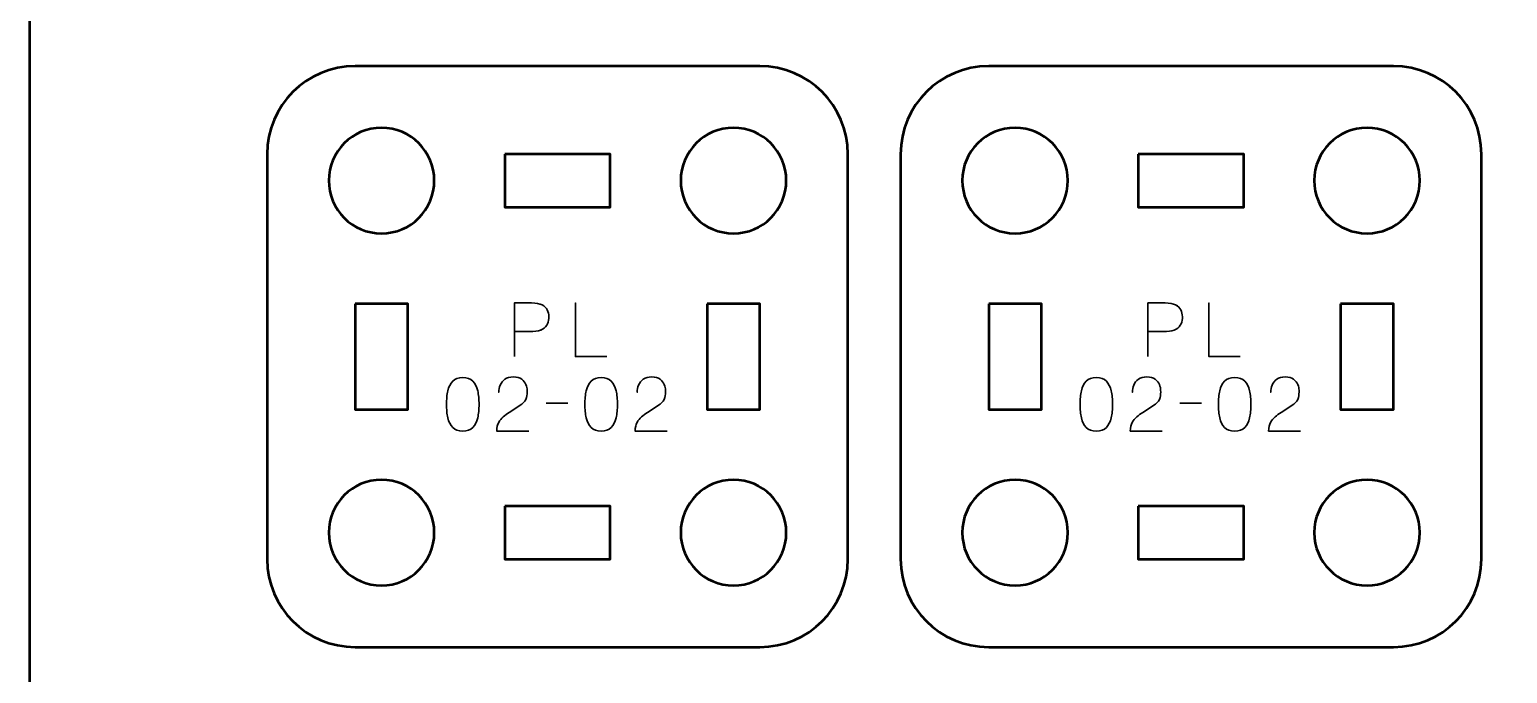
# Model space of a CAD drawing. Header units: centimetres. Extents: x -17.9 to -3.1, y -25.3 to -4.3.
# Drawn here: x -17.9 to -9.5, y -13.55 to -9.89 of the extents above; entities that cross this region are included whole.
import ezdxf

# ---------------------------------------------------------------- set-up
doc = ezdxf.new("R2010")
doc.units = ezdxf.units.CM
doc.header["$MEASUREMENT"] = 0
doc.layers.add('Layer 1', color=7, linetype='Continuous')

msp = doc.modelspace()

# ---------------------------------------------------------------- linework, layer by layer
at = {"layer": 'Layer 1', "color": 22, "lineweight": 53}
msp.add_open_spline([(-17.90003, -24.8499), (-17.90003, -24.8499), (-17.90003, -4.84994), (-17.90003, -4.84994), (-17.90003, -4.84994), (-17.90003, -4.57297), (-17.67694, -4.34998), (-17.39994, -4.34998), (-17.39994, -4.34998), (-17.39994, -4.34998), (-3.60007, -4.34998), (-3.60007, -4.34998), (-3.60007, -4.34998), (-3.32293, -4.34998), (-3.09997, -4.57297), (-3.09997, -4.84994), (-3.09997, -4.84994), (-3.09997, -4.84994), (-3.09997, -24.8499), (-3.09997, -24.8499), (-3.09997, -24.8499), (-3.09997, -25.1269), (-3.32293, -25.34999), (-3.60007, -25.34999), (-3.60007, -25.34999), (-3.60007, -25.34999), (-17.39994, -25.34999), (-17.39994, -25.34999), (-17.39994, -25.34999), (-17.67694, -25.34999), (-17.90003, -25.1269), (-17.90003, -24.8499)], degree=3, knots=[0, 0, 0, 0, 0.125, 0.125, 0.125, 0.125, 0.25, 0.25, 0.25, 0.25, 0.375, 0.375, 0.375, 0.375, 0.5, 0.5, 0.5, 0.5, 0.625, 0.625, 0.625, 0.625, 0.75, 0.75, 0.75, 0.75, 0.875, 0.875, 0.875, 0.875, 1, 1, 1, 1], dxfattribs=at)
at = {"layer": 'Layer 1', "color": 2, "lineweight": 53}
for points in [[(-16.0499, -10.10002), (-16.0499, -10.10002), (-13.74998, -10.10002), (-13.74998, -10.10002), (-13.74998, -10.10002), (-13.47297, -10.10002), (-13.25002, -10.32312), (-13.25002, -10.60012), (-13.25002, -10.60012), (-13.25002, -10.60012), (-13.25002, -12.90004), (-13.25002, -12.90004), (-13.25002, -12.90004), (-13.25002, -13.17705), (-13.47297, -13.4), (-13.74998, -13.4), (-13.74998, -13.4), (-13.74998, -13.4), (-16.0499, -13.4), (-16.0499, -13.4), (-16.0499, -13.4), (-16.3269, -13.4), (-16.55, -13.17705), (-16.55, -12.90004), (-16.55, -12.90004), (-16.55, -12.90004), (-16.55, -10.60012), (-16.55, -10.60012), (-16.55, -10.60012), (-16.55, -10.32312), (-16.3269, -10.10002), (-16.0499, -10.10002)], [(-12.4499, -10.10002), (-12.4499, -10.10002), (-10.14998, -10.10002), (-10.14998, -10.10002), (-10.14998, -10.10002), (-9.87297, -10.10002), (-9.65002, -10.32312), (-9.65002, -10.60012), (-9.65002, -10.60012), (-9.65002, -10.60012), (-9.65002, -12.90004), (-9.65002, -12.90004), (-9.65002, -12.90004), (-9.65002, -13.17705), (-9.87297, -13.4), (-10.14998, -13.4), (-10.14998, -13.4), (-10.14998, -13.4), (-12.4499, -13.4), (-12.4499, -13.4), (-12.4499, -13.4), (-12.7269, -13.4), (-12.95, -13.17705), (-12.95, -12.90004), (-12.95, -12.90004), (-12.95, -12.90004), (-12.95, -10.60012), (-12.95, -10.60012), (-12.95, -10.60012), (-12.95, -10.32312), (-12.7269, -10.10002), (-12.4499, -10.10002)]]:
    msp.add_open_spline(points, degree=3, knots=[0, 0, 0, 0, 0.125, 0.125, 0.125, 0.125, 0.25, 0.25, 0.25, 0.25, 0.375, 0.375, 0.375, 0.375, 0.5, 0.5, 0.5, 0.5, 0.625, 0.625, 0.625, 0.625, 0.75, 0.75, 0.75, 0.75, 0.875, 0.875, 0.875, 0.875, 1, 1, 1, 1], dxfattribs=at)
at = {"layer": 'Layer 1', "lineweight": 53}
for points in [[(-15.59997, -10.75005), (-15.59997, -10.91582), (-15.7342, -11.05005), (-15.89997, -11.05005), (-15.89997, -11.05005), (-16.06563, -11.05005), (-16.19997, -10.91582), (-16.19997, -10.75005), (-16.19997, -10.75005), (-16.19997, -10.58439), (-16.06563, -10.45005), (-15.89997, -10.45005), (-15.89997, -10.45005), (-15.7342, -10.45005), (-15.59997, -10.58439), (-15.59997, -10.75005)], [(-13.5999, -10.75005), (-13.5999, -10.91582), (-13.73428, -11.05005), (-13.89991, -11.05005), (-13.89991, -11.05005), (-14.06568, -11.05005), (-14.19991, -10.91582), (-14.19991, -10.75005), (-14.19991, -10.75005), (-14.19991, -10.58439), (-14.06568, -10.45005), (-13.89991, -10.45005), (-13.89991, -10.45005), (-13.73428, -10.45005), (-13.5999, -10.58439), (-13.5999, -10.75005)], [(-11.99997, -10.75005), (-11.99997, -10.91582), (-12.1342, -11.05005), (-12.29997, -11.05005), (-12.29997, -11.05005), (-12.46563, -11.05005), (-12.59997, -10.91582), (-12.59997, -10.75005), (-12.59997, -10.75005), (-12.59997, -10.58439), (-12.46563, -10.45005), (-12.29997, -10.45005), (-12.29997, -10.45005), (-12.1342, -10.45005), (-11.99997, -10.58439), (-11.99997, -10.75005)], [(-9.9999, -10.75005), (-9.9999, -10.91582), (-10.13428, -11.05005), (-10.29991, -11.05005), (-10.29991, -11.05005), (-10.46568, -11.05005), (-10.59991, -10.91582), (-10.59991, -10.75005), (-10.59991, -10.75005), (-10.59991, -10.58439), (-10.46568, -10.45005), (-10.29991, -10.45005), (-10.29991, -10.45005), (-10.13428, -10.45005), (-9.9999, -10.58439), (-9.9999, -10.75005)], [(-15.19995, -10.60012), (-15.19995, -10.60012), (-14.59996, -10.60012), (-14.59996, -10.60012), (-14.59996, -10.60012), (-14.59996, -10.60012), (-14.59996, -10.90012), (-14.59996, -10.90012), (-14.59996, -10.90012), (-14.59996, -10.90012), (-15.19995, -10.90012), (-15.19995, -10.90012), (-15.19995, -10.90012), (-15.19995, -10.90012), (-15.19995, -10.60012), (-15.19995, -10.60012)], [(-11.59995, -10.60012), (-11.59995, -10.60012), (-10.99996, -10.60012), (-10.99996, -10.60012), (-10.99996, -10.60012), (-10.99996, -10.60012), (-10.99996, -10.90012), (-10.99996, -10.90012), (-10.99996, -10.90012), (-10.99996, -10.90012), (-11.59995, -10.90012), (-11.59995, -10.90012), (-11.59995, -10.90012), (-11.59995, -10.90012), (-11.59995, -10.60012), (-11.59995, -10.60012)], [(-16.0499, -11.45007), (-16.0499, -11.45007), (-15.7499, -11.45007), (-15.7499, -11.45007), (-15.7499, -11.45007), (-15.7499, -11.45007), (-15.7499, -12.05006), (-15.7499, -12.05006), (-15.7499, -12.05006), (-15.7499, -12.05006), (-16.0499, -12.05006), (-16.0499, -12.05006), (-16.0499, -12.05006), (-16.0499, -12.05006), (-16.0499, -11.45007), (-16.0499, -11.45007)], [(-14.04998, -11.45007), (-14.04998, -11.45007), (-13.74998, -11.45007), (-13.74998, -11.45007), (-13.74998, -11.45007), (-13.74998, -11.45007), (-13.74998, -12.05006), (-13.74998, -12.05006), (-13.74998, -12.05006), (-13.74998, -12.05006), (-14.04998, -12.05006), (-14.04998, -12.05006), (-14.04998, -12.05006), (-14.04998, -12.05006), (-14.04998, -11.45007), (-14.04998, -11.45007)], [(-12.4499, -11.45007), (-12.4499, -11.45007), (-12.1499, -11.45007), (-12.1499, -11.45007), (-12.1499, -11.45007), (-12.1499, -11.45007), (-12.1499, -12.05006), (-12.1499, -12.05006), (-12.1499, -12.05006), (-12.1499, -12.05006), (-12.4499, -12.05006), (-12.4499, -12.05006), (-12.4499, -12.05006), (-12.4499, -12.05006), (-12.4499, -11.45007), (-12.4499, -11.45007)], [(-10.44998, -11.45007), (-10.44998, -11.45007), (-10.14998, -11.45007), (-10.14998, -11.45007), (-10.14998, -11.45007), (-10.14998, -11.45007), (-10.14998, -12.05006), (-10.14998, -12.05006), (-10.14998, -12.05006), (-10.14998, -12.05006), (-10.44998, -12.05006), (-10.44998, -12.05006), (-10.44998, -12.05006), (-10.44998, -12.05006), (-10.44998, -11.45007), (-10.44998, -11.45007)], [(-15.59997, -12.75011), (-15.59997, -12.91574), (-15.7342, -13.05012), (-15.89997, -13.05012), (-15.89997, -13.05012), (-16.06563, -13.05012), (-16.19997, -12.91574), (-16.19997, -12.75011), (-16.19997, -12.75011), (-16.19997, -12.58434), (-16.06563, -12.45011), (-15.89997, -12.45011), (-15.89997, -12.45011), (-15.7342, -12.45011), (-15.59997, -12.58434), (-15.59997, -12.75011)], [(-13.5999, -12.75011), (-13.5999, -12.91574), (-13.73428, -13.05012), (-13.89991, -13.05012), (-13.89991, -13.05012), (-14.06568, -13.05012), (-14.19991, -12.91574), (-14.19991, -12.75011), (-14.19991, -12.75011), (-14.19991, -12.58434), (-14.06568, -12.45011), (-13.89991, -12.45011), (-13.89991, -12.45011), (-13.73428, -12.45011), (-13.5999, -12.58434), (-13.5999, -12.75011)], [(-11.99997, -12.75011), (-11.99997, -12.91574), (-12.1342, -13.05012), (-12.29997, -13.05012), (-12.29997, -13.05012), (-12.46563, -13.05012), (-12.59997, -12.91574), (-12.59997, -12.75011), (-12.59997, -12.75011), (-12.59997, -12.58434), (-12.46563, -12.45011), (-12.29997, -12.45011), (-12.29997, -12.45011), (-12.1342, -12.45011), (-11.99997, -12.58434), (-11.99997, -12.75011)], [(-9.9999, -12.75011), (-9.9999, -12.91574), (-10.13428, -13.05012), (-10.29991, -13.05012), (-10.29991, -13.05012), (-10.46568, -13.05012), (-10.59991, -12.91574), (-10.59991, -12.75011), (-10.59991, -12.75011), (-10.59991, -12.58434), (-10.46568, -12.45011), (-10.29991, -12.45011), (-10.29991, -12.45011), (-10.13428, -12.45011), (-9.9999, -12.58434), (-9.9999, -12.75011)], [(-15.19995, -12.60004), (-15.19995, -12.60004), (-14.59996, -12.60004), (-14.59996, -12.60004), (-14.59996, -12.60004), (-14.59996, -12.60004), (-14.59996, -12.90004), (-14.59996, -12.90004), (-14.59996, -12.90004), (-14.59996, -12.90004), (-15.19995, -12.90004), (-15.19995, -12.90004), (-15.19995, -12.90004), (-15.19995, -12.90004), (-15.19995, -12.60004), (-15.19995, -12.60004)], [(-11.59995, -12.60004), (-11.59995, -12.60004), (-10.99996, -12.60004), (-10.99996, -12.60004), (-10.99996, -12.60004), (-10.99996, -12.60004), (-10.99996, -12.90004), (-10.99996, -12.90004), (-10.99996, -12.90004), (-10.99996, -12.90004), (-11.59995, -12.90004), (-11.59995, -12.90004), (-11.59995, -12.90004), (-11.59995, -12.90004), (-11.59995, -12.60004), (-11.59995, -12.60004)]]:
    msp.add_open_spline(points, degree=3, knots=[0, 0, 0, 0, 0.25, 0.25, 0.25, 0.25, 0.5, 0.5, 0.5, 0.5, 0.75, 0.75, 0.75, 0.75, 1, 1, 1, 1], dxfattribs=at)
at = {"layer": 'Layer 1', "color": 40, "lineweight": 30}
for points, knots in [([(-15.14453, -11.75006), (-15.14453, -11.75006), (-15.14453, -11.44485), (-15.14453, -11.44485), (-15.14453, -11.44485), (-15.14453, -11.44485), (-15.04724, -11.44485), (-15.04724, -11.44485), (-15.04724, -11.44485), (-15.02162, -11.44513), (-15.00162, -11.44883), (-14.98744, -11.45599), (-14.98744, -11.45599), (-14.97354, -11.4633), (-14.96373, -11.47282), (-14.95809, -11.48467), (-14.95809, -11.48467), (-14.95259, -11.49653), (-14.94955, -11.50933), (-14.94899, -11.52313), (-14.94899, -11.52313), (-14.94832, -11.53717), (-14.95065, -11.55054), (-14.95615, -11.5632), (-14.95615, -11.5632), (-14.96169, -11.5759), (-14.97118, -11.58638), (-14.98441, -11.59449), (-14.98441, -11.59449), (-14.99792, -11.60264), (-15.01612, -11.60677), (-15.03926, -11.60705), (-15.03926, -11.60705), (-15.03926, -11.60705), (-15.14453, -11.60705), (-15.14453, -11.60705), (-15.14453, -11.60705), (-15.14453, -11.60705), (-15.03926, -11.60705), (-15.03926, -11.60705), (-15.03926, -11.60705), (-15.01651, -11.60677), (-14.99848, -11.60264), (-14.98497, -11.59449), (-14.98497, -11.59449), (-14.9716, -11.58638), (-14.96207, -11.5759), (-14.95643, -11.5632), (-14.95643, -11.5632), (-14.95093, -11.55054), (-14.94846, -11.53717), (-14.94899, -11.52313), (-14.94899, -11.52313), (-14.94955, -11.50933), (-14.95259, -11.49653), (-14.95823, -11.48467), (-14.95823, -11.48467), (-14.96402, -11.47282), (-14.97393, -11.4633), (-14.98786, -11.45599), (-14.98786, -11.45599), (-15.00204, -11.44883), (-15.02191, -11.44513), (-15.04724, -11.44485), (-15.04724, -11.44485), (-15.04724, -11.44485), (-15.14453, -11.44485), (-15.14453, -11.44485), (-15.14453, -11.44485), (-15.14453, -11.44485), (-15.14453, -11.75006), (-15.14453, -11.75006)], [0, 0, 0, 0, 0.0555556, 0.0555556, 0.0555556, 0.0555556, 0.1111111, 0.1111111, 0.1111111, 0.1111111, 0.1666667, 0.1666667, 0.1666667, 0.1666667, 0.2222222, 0.2222222, 0.2222222, 0.2222222, 0.2777778, 0.2777778, 0.2777778, 0.2777778, 0.3333333, 0.3333333, 0.3333333, 0.3333333, 0.3888889, 0.3888889, 0.3888889, 0.3888889, 0.4444444, 0.4444444, 0.4444444, 0.4444444, 0.5, 0.5, 0.5, 0.5, 0.5555556, 0.5555556, 0.5555556, 0.5555556, 0.6111111, 0.6111111, 0.6111111, 0.6111111, 0.6666667, 0.6666667, 0.6666667, 0.6666667, 0.7222222, 0.7222222, 0.7222222, 0.7222222, 0.7777778, 0.7777778, 0.7777778, 0.7777778, 0.8333333, 0.8333333, 0.8333333, 0.8333333, 0.8888889, 0.8888889, 0.8888889, 0.8888889, 0.9444444, 0.9444444, 0.9444444, 0.9444444, 1, 1, 1, 1]), ([(-14.61993, -11.75006), (-14.61993, -11.75006), (-14.79811, -11.75006), (-14.79811, -11.75006), (-14.79811, -11.75006), (-14.79811, -11.75006), (-14.79811, -11.44485), (-14.79811, -11.44485), (-14.79811, -11.44485), (-14.79811, -11.44485), (-14.79811, -11.75006), (-14.79811, -11.75006), (-14.79811, -11.75006), (-14.79811, -11.75006), (-14.61993, -11.75006), (-14.61993, -11.75006)], [0, 0, 0, 0, 0.25, 0.25, 0.25, 0.25, 0.5, 0.5, 0.5, 0.5, 0.75, 0.75, 0.75, 0.75, 1, 1, 1, 1]), ([(-11.54453, -11.75006), (-11.54453, -11.75006), (-11.54453, -11.44485), (-11.54453, -11.44485), (-11.54453, -11.44485), (-11.54453, -11.44485), (-11.44724, -11.44485), (-11.44724, -11.44485), (-11.44724, -11.44485), (-11.42162, -11.44513), (-11.40162, -11.44883), (-11.38744, -11.45599), (-11.38744, -11.45599), (-11.37354, -11.4633), (-11.36373, -11.47282), (-11.35809, -11.48467), (-11.35809, -11.48467), (-11.35259, -11.49653), (-11.34955, -11.50933), (-11.34899, -11.52313), (-11.34899, -11.52313), (-11.34832, -11.53717), (-11.35065, -11.55054), (-11.35615, -11.5632), (-11.35615, -11.5632), (-11.36169, -11.5759), (-11.37118, -11.58638), (-11.38441, -11.59449), (-11.38441, -11.59449), (-11.39792, -11.60264), (-11.41612, -11.60677), (-11.43926, -11.60705), (-11.43926, -11.60705), (-11.43926, -11.60705), (-11.54453, -11.60705), (-11.54453, -11.60705), (-11.54453, -11.60705), (-11.54453, -11.60705), (-11.43926, -11.60705), (-11.43926, -11.60705), (-11.43926, -11.60705), (-11.41651, -11.60677), (-11.39848, -11.60264), (-11.38497, -11.59449), (-11.38497, -11.59449), (-11.3716, -11.58638), (-11.36207, -11.5759), (-11.35643, -11.5632), (-11.35643, -11.5632), (-11.35093, -11.55054), (-11.34846, -11.53717), (-11.34899, -11.52313), (-11.34899, -11.52313), (-11.34955, -11.50933), (-11.35259, -11.49653), (-11.35823, -11.48467), (-11.35823, -11.48467), (-11.36402, -11.47282), (-11.37393, -11.4633), (-11.38786, -11.45599), (-11.38786, -11.45599), (-11.40204, -11.44883), (-11.42191, -11.44513), (-11.44724, -11.44485), (-11.44724, -11.44485), (-11.44724, -11.44485), (-11.54453, -11.44485), (-11.54453, -11.44485), (-11.54453, -11.44485), (-11.54453, -11.44485), (-11.54453, -11.75006), (-11.54453, -11.75006)], [0, 0, 0, 0, 0.0555556, 0.0555556, 0.0555556, 0.0555556, 0.1111111, 0.1111111, 0.1111111, 0.1111111, 0.1666667, 0.1666667, 0.1666667, 0.1666667, 0.2222222, 0.2222222, 0.2222222, 0.2222222, 0.2777778, 0.2777778, 0.2777778, 0.2777778, 0.3333333, 0.3333333, 0.3333333, 0.3333333, 0.3888889, 0.3888889, 0.3888889, 0.3888889, 0.4444444, 0.4444444, 0.4444444, 0.4444444, 0.5, 0.5, 0.5, 0.5, 0.5555556, 0.5555556, 0.5555556, 0.5555556, 0.6111111, 0.6111111, 0.6111111, 0.6111111, 0.6666667, 0.6666667, 0.6666667, 0.6666667, 0.7222222, 0.7222222, 0.7222222, 0.7222222, 0.7777778, 0.7777778, 0.7777778, 0.7777778, 0.8333333, 0.8333333, 0.8333333, 0.8333333, 0.8888889, 0.8888889, 0.8888889, 0.8888889, 0.9444444, 0.9444444, 0.9444444, 0.9444444, 1, 1, 1, 1]), ([(-11.01993, -11.75006), (-11.01993, -11.75006), (-11.19811, -11.75006), (-11.19811, -11.75006), (-11.19811, -11.75006), (-11.19811, -11.75006), (-11.19811, -11.44485), (-11.19811, -11.44485), (-11.19811, -11.44485), (-11.19811, -11.44485), (-11.19811, -11.75006), (-11.19811, -11.75006), (-11.19811, -11.75006), (-11.19811, -11.75006), (-11.01993, -11.75006), (-11.01993, -11.75006)], [0, 0, 0, 0, 0.25, 0.25, 0.25, 0.25, 0.5, 0.5, 0.5, 0.5, 0.75, 0.75, 0.75, 0.75, 1, 1, 1, 1]), ([(-15.43833, -12.17339), (-15.41381, -12.17315), (-15.39479, -12.16623), (-15.38128, -12.15272), (-15.38128, -12.15272), (-15.36791, -12.13924), (-15.35856, -12.12104), (-15.35331, -12.09804), (-15.35331, -12.09804), (-15.34823, -12.07514), (-15.34572, -12.04953), (-15.346, -12.02099), (-15.346, -12.02099), (-15.34572, -11.99288), (-15.34823, -11.96726), (-15.35331, -11.94423), (-15.35331, -11.94423), (-15.35856, -11.92151), (-15.36791, -11.90331), (-15.38128, -11.88951), (-15.38128, -11.88951), (-15.39479, -11.87604), (-15.41381, -11.86898), (-15.43833, -11.86859), (-15.43833, -11.86859), (-15.46302, -11.86898), (-15.48203, -11.87604), (-15.4954, -11.88951), (-15.4954, -11.88951), (-15.50888, -11.90331), (-15.51812, -11.92151), (-15.52324, -11.94423), (-15.52324, -11.94423), (-15.52846, -11.96726), (-15.53093, -11.99288), (-15.53054, -12.02099), (-15.53054, -12.02099), (-15.53093, -12.04953), (-15.52846, -12.07514), (-15.52324, -12.09804), (-15.52324, -12.09804), (-15.51812, -12.12104), (-15.50888, -12.13924), (-15.4954, -12.15272), (-15.4954, -12.15272), (-15.48203, -12.16623), (-15.46302, -12.17315), (-15.43833, -12.17339)], [0, 0, 0, 0, 0.0833333, 0.0833333, 0.0833333, 0.0833333, 0.1666667, 0.1666667, 0.1666667, 0.1666667, 0.25, 0.25, 0.25, 0.25, 0.3333333, 0.3333333, 0.3333333, 0.3333333, 0.4166667, 0.4166667, 0.4166667, 0.4166667, 0.5, 0.5, 0.5, 0.5, 0.5833333, 0.5833333, 0.5833333, 0.5833333, 0.6666667, 0.6666667, 0.6666667, 0.6666667, 0.75, 0.75, 0.75, 0.75, 0.8333333, 0.8333333, 0.8333333, 0.8333333, 0.9166667, 0.9166667, 0.9166667, 0.9166667, 1, 1, 1, 1]), ([(-15.43833, -12.17339), (-15.41381, -12.17315), (-15.39479, -12.16623), (-15.38128, -12.15272), (-15.38128, -12.15272), (-15.36791, -12.13924), (-15.35856, -12.12104), (-15.35331, -12.09804), (-15.35331, -12.09804), (-15.34823, -12.07514), (-15.34572, -12.04953), (-15.346, -12.02099), (-15.346, -12.02099), (-15.34572, -11.99288), (-15.34823, -11.96726), (-15.35331, -11.94423), (-15.35331, -11.94423), (-15.35856, -11.92151), (-15.36791, -11.90331), (-15.38128, -11.88951), (-15.38128, -11.88951), (-15.39479, -11.87604), (-15.41381, -11.86898), (-15.43833, -11.86859), (-15.43833, -11.86859), (-15.46302, -11.86898), (-15.48203, -11.87604), (-15.4954, -11.88951), (-15.4954, -11.88951), (-15.50888, -11.90331), (-15.51812, -11.92151), (-15.52324, -11.94423), (-15.52324, -11.94423), (-15.52846, -11.96726), (-15.53093, -11.99288), (-15.53054, -12.02099), (-15.53054, -12.02099), (-15.53093, -12.04953), (-15.52846, -12.07514), (-15.52324, -12.09804), (-15.52324, -12.09804), (-15.51812, -12.12104), (-15.50888, -12.13924), (-15.4954, -12.15272), (-15.4954, -12.15272), (-15.48203, -12.16623), (-15.46302, -12.17315), (-15.43833, -12.17339)], [0, 0, 0, 0, 0.0833333, 0.0833333, 0.0833333, 0.0833333, 0.1666667, 0.1666667, 0.1666667, 0.1666667, 0.25, 0.25, 0.25, 0.25, 0.3333333, 0.3333333, 0.3333333, 0.3333333, 0.4166667, 0.4166667, 0.4166667, 0.4166667, 0.5, 0.5, 0.5, 0.5, 0.5833333, 0.5833333, 0.5833333, 0.5833333, 0.6666667, 0.6666667, 0.6666667, 0.6666667, 0.75, 0.75, 0.75, 0.75, 0.8333333, 0.8333333, 0.8333333, 0.8333333, 0.9166667, 0.9166667, 0.9166667, 0.9166667, 1, 1, 1, 1]), ([(-15.06364, -12.17339), (-15.06364, -12.17339), (-15.24529, -12.17339), (-15.24529, -12.17339), (-15.24529, -12.17339), (-15.24472, -12.15314), (-15.24102, -12.13674), (-15.23424, -12.12393), (-15.23424, -12.12393), (-15.22765, -12.11127), (-15.21911, -12.10065), (-15.20863, -12.09211), (-15.20863, -12.09211), (-15.19829, -12.08382), (-15.18697, -12.07571), (-15.17459, -12.06798), (-15.17459, -12.06798), (-15.17459, -12.06798), (-15.10223, -12.01976), (-15.10223, -12.01976), (-15.10223, -12.01976), (-15.08791, -12.00928), (-15.07923, -11.997), (-15.0762, -11.98325), (-15.0762, -11.98325), (-15.07331, -11.96945), (-15.07207, -11.95541), (-15.0726, -11.94091), (-15.0726, -11.94091), (-15.07246, -11.93114), (-15.07482, -11.92038), (-15.07951, -11.90867), (-15.07951, -11.90867), (-15.08431, -11.89724), (-15.09232, -11.88733), (-15.10361, -11.87879), (-15.10361, -11.87879), (-15.11504, -11.8705), (-15.13063, -11.86609), (-15.15046, -11.8657), (-15.15046, -11.8657), (-15.1706, -11.86609), (-15.18683, -11.8705), (-15.19897, -11.87893), (-15.19897, -11.87893), (-15.21124, -11.88747), (-15.22006, -11.89833), (-15.22542, -11.91146), (-15.22542, -11.91146), (-15.23093, -11.92479), (-15.23357, -11.93858), (-15.23343, -11.95277), (-15.23343, -11.95277), (-15.23357, -11.93858), (-15.23093, -11.92479), (-15.22542, -11.91146), (-15.22542, -11.91146), (-15.22006, -11.89833), (-15.21124, -11.88747), (-15.19897, -11.87893), (-15.19897, -11.87893), (-15.18683, -11.8705), (-15.1706, -11.86609), (-15.15046, -11.8657), (-15.15046, -11.8657), (-15.13063, -11.86609), (-15.11504, -11.8705), (-15.10361, -11.87879), (-15.10361, -11.87879), (-15.09232, -11.88733), (-15.08431, -11.89724), (-15.07951, -11.90867), (-15.07951, -11.90867), (-15.07482, -11.92038), (-15.07246, -11.93114), (-15.0726, -11.94091), (-15.0726, -11.94091), (-15.07207, -11.95541), (-15.07331, -11.96945), (-15.0762, -11.98325), (-15.0762, -11.98325), (-15.07923, -11.997), (-15.08791, -12.00928), (-15.10223, -12.01976), (-15.10223, -12.01976), (-15.10223, -12.01976), (-15.17459, -12.06798), (-15.17459, -12.06798), (-15.17459, -12.06798), (-15.18697, -12.07571), (-15.19829, -12.08382), (-15.20863, -12.09211), (-15.20863, -12.09211), (-15.21911, -12.10065), (-15.22765, -12.11127), (-15.23424, -12.12393), (-15.23424, -12.12393), (-15.24102, -12.13674), (-15.24472, -12.15314), (-15.24529, -12.17339), (-15.24529, -12.17339), (-15.24529, -12.17339), (-15.06364, -12.17339), (-15.06364, -12.17339)], [0, 0, 0, 0, 0.0384615, 0.0384615, 0.0384615, 0.0384615, 0.0769231, 0.0769231, 0.0769231, 0.0769231, 0.1153846, 0.1153846, 0.1153846, 0.1153846, 0.1538462, 0.1538462, 0.1538462, 0.1538462, 0.1923077, 0.1923077, 0.1923077, 0.1923077, 0.2307692, 0.2307692, 0.2307692, 0.2307692, 0.2692308, 0.2692308, 0.2692308, 0.2692308, 0.3076923, 0.3076923, 0.3076923, 0.3076923, 0.3461538, 0.3461538, 0.3461538, 0.3461538, 0.3846154, 0.3846154, 0.3846154, 0.3846154, 0.4230769, 0.4230769, 0.4230769, 0.4230769, 0.4615385, 0.4615385, 0.4615385, 0.4615385, 0.5, 0.5, 0.5, 0.5, 0.5384615, 0.5384615, 0.5384615, 0.5384615, 0.5769231, 0.5769231, 0.5769231, 0.5769231, 0.6153846, 0.6153846, 0.6153846, 0.6153846, 0.6538462, 0.6538462, 0.6538462, 0.6538462, 0.6923077, 0.6923077, 0.6923077, 0.6923077, 0.7307692, 0.7307692, 0.7307692, 0.7307692, 0.7692308, 0.7692308, 0.7692308, 0.7692308, 0.8076923, 0.8076923, 0.8076923, 0.8076923, 0.8461538, 0.8461538, 0.8461538, 0.8461538, 0.8846154, 0.8846154, 0.8846154, 0.8846154, 0.9230769, 0.9230769, 0.9230769, 0.9230769, 0.9615385, 0.9615385, 0.9615385, 0.9615385, 1, 1, 1, 1]), ([(-14.65203, -12.17339), (-14.62751, -12.17315), (-14.6085, -12.16623), (-14.59498, -12.15272), (-14.59498, -12.15272), (-14.58161, -12.13924), (-14.57227, -12.12104), (-14.56701, -12.09804), (-14.56701, -12.09804), (-14.56193, -12.07514), (-14.55942, -12.04953), (-14.55971, -12.02099), (-14.55971, -12.02099), (-14.55942, -11.99288), (-14.56193, -11.96726), (-14.56701, -11.94423), (-14.56701, -11.94423), (-14.57227, -11.92151), (-14.58161, -11.90331), (-14.59498, -11.88951), (-14.59498, -11.88951), (-14.6085, -11.87604), (-14.62751, -11.86898), (-14.65203, -11.86859), (-14.65203, -11.86859), (-14.67672, -11.86898), (-14.69574, -11.87604), (-14.70911, -11.88951), (-14.70911, -11.88951), (-14.72258, -11.90331), (-14.73183, -11.92151), (-14.73694, -11.94423), (-14.73694, -11.94423), (-14.74216, -11.96726), (-14.74463, -11.99288), (-14.74424, -12.02099), (-14.74424, -12.02099), (-14.74463, -12.04953), (-14.74216, -12.07514), (-14.73694, -12.09804), (-14.73694, -12.09804), (-14.73183, -12.12104), (-14.72258, -12.13924), (-14.70911, -12.15272), (-14.70911, -12.15272), (-14.69574, -12.16623), (-14.67672, -12.17315), (-14.65203, -12.17339)], [0, 0, 0, 0, 0.0833333, 0.0833333, 0.0833333, 0.0833333, 0.1666667, 0.1666667, 0.1666667, 0.1666667, 0.25, 0.25, 0.25, 0.25, 0.3333333, 0.3333333, 0.3333333, 0.3333333, 0.4166667, 0.4166667, 0.4166667, 0.4166667, 0.5, 0.5, 0.5, 0.5, 0.5833333, 0.5833333, 0.5833333, 0.5833333, 0.6666667, 0.6666667, 0.6666667, 0.6666667, 0.75, 0.75, 0.75, 0.75, 0.8333333, 0.8333333, 0.8333333, 0.8333333, 0.9166667, 0.9166667, 0.9166667, 0.9166667, 1, 1, 1, 1]), ([(-14.65203, -12.17339), (-14.62751, -12.17315), (-14.6085, -12.16623), (-14.59498, -12.15272), (-14.59498, -12.15272), (-14.58161, -12.13924), (-14.57227, -12.12104), (-14.56701, -12.09804), (-14.56701, -12.09804), (-14.56193, -12.07514), (-14.55942, -12.04953), (-14.55971, -12.02099), (-14.55971, -12.02099), (-14.55942, -11.99288), (-14.56193, -11.96726), (-14.56701, -11.94423), (-14.56701, -11.94423), (-14.57227, -11.92151), (-14.58161, -11.90331), (-14.59498, -11.88951), (-14.59498, -11.88951), (-14.6085, -11.87604), (-14.62751, -11.86898), (-14.65203, -11.86859), (-14.65203, -11.86859), (-14.67672, -11.86898), (-14.69574, -11.87604), (-14.70911, -11.88951), (-14.70911, -11.88951), (-14.72258, -11.90331), (-14.73183, -11.92151), (-14.73694, -11.94423), (-14.73694, -11.94423), (-14.74216, -11.96726), (-14.74463, -11.99288), (-14.74424, -12.02099), (-14.74424, -12.02099), (-14.74463, -12.04953), (-14.74216, -12.07514), (-14.73694, -12.09804), (-14.73694, -12.09804), (-14.73183, -12.12104), (-14.72258, -12.13924), (-14.70911, -12.15272), (-14.70911, -12.15272), (-14.69574, -12.16623), (-14.67672, -12.17315), (-14.65203, -12.17339)], [0, 0, 0, 0, 0.0833333, 0.0833333, 0.0833333, 0.0833333, 0.1666667, 0.1666667, 0.1666667, 0.1666667, 0.25, 0.25, 0.25, 0.25, 0.3333333, 0.3333333, 0.3333333, 0.3333333, 0.4166667, 0.4166667, 0.4166667, 0.4166667, 0.5, 0.5, 0.5, 0.5, 0.5833333, 0.5833333, 0.5833333, 0.5833333, 0.6666667, 0.6666667, 0.6666667, 0.6666667, 0.75, 0.75, 0.75, 0.75, 0.8333333, 0.8333333, 0.8333333, 0.8333333, 0.9166667, 0.9166667, 0.9166667, 0.9166667, 1, 1, 1, 1]), ([(-14.27734, -12.17339), (-14.27734, -12.17339), (-14.45899, -12.17339), (-14.45899, -12.17339), (-14.45899, -12.17339), (-14.45842, -12.15314), (-14.45472, -12.13674), (-14.44795, -12.12393), (-14.44795, -12.12393), (-14.44135, -12.11127), (-14.43278, -12.10065), (-14.42234, -12.09211), (-14.42234, -12.09211), (-14.412, -12.08382), (-14.40067, -12.07571), (-14.38829, -12.06798), (-14.38829, -12.06798), (-14.38829, -12.06798), (-14.31594, -12.01976), (-14.31594, -12.01976), (-14.31594, -12.01976), (-14.30161, -12.00928), (-14.29294, -11.997), (-14.2899, -11.98325), (-14.2899, -11.98325), (-14.28701, -11.96945), (-14.28577, -11.95541), (-14.2863, -11.94091), (-14.2863, -11.94091), (-14.28616, -11.93114), (-14.28853, -11.92038), (-14.29318, -11.90867), (-14.29318, -11.90867), (-14.29802, -11.89724), (-14.30602, -11.88733), (-14.31731, -11.87879), (-14.31731, -11.87879), (-14.32874, -11.8705), (-14.34434, -11.86609), (-14.36416, -11.8657), (-14.36416, -11.8657), (-14.38427, -11.86609), (-14.40053, -11.8705), (-14.41267, -11.87893), (-14.41267, -11.87893), (-14.42495, -11.88747), (-14.43376, -11.89833), (-14.43913, -11.91146), (-14.43913, -11.91146), (-14.44463, -11.92479), (-14.44728, -11.93858), (-14.44714, -11.95277), (-14.44714, -11.95277), (-14.44728, -11.93858), (-14.44463, -11.92479), (-14.43913, -11.91146), (-14.43913, -11.91146), (-14.43376, -11.89833), (-14.42495, -11.88747), (-14.41267, -11.87893), (-14.41267, -11.87893), (-14.40053, -11.8705), (-14.38427, -11.86609), (-14.36416, -11.8657), (-14.36416, -11.8657), (-14.34434, -11.86609), (-14.32874, -11.8705), (-14.31731, -11.87879), (-14.31731, -11.87879), (-14.30602, -11.88733), (-14.29802, -11.89724), (-14.29318, -11.90867), (-14.29318, -11.90867), (-14.28853, -11.92038), (-14.28616, -11.93114), (-14.2863, -11.94091), (-14.2863, -11.94091), (-14.28577, -11.95541), (-14.28701, -11.96945), (-14.2899, -11.98325), (-14.2899, -11.98325), (-14.29294, -11.997), (-14.30161, -12.00928), (-14.31594, -12.01976), (-14.31594, -12.01976), (-14.31594, -12.01976), (-14.38829, -12.06798), (-14.38829, -12.06798), (-14.38829, -12.06798), (-14.40067, -12.07571), (-14.412, -12.08382), (-14.42234, -12.09211), (-14.42234, -12.09211), (-14.43278, -12.10065), (-14.44135, -12.11127), (-14.44795, -12.12393), (-14.44795, -12.12393), (-14.45472, -12.13674), (-14.45842, -12.15314), (-14.45899, -12.17339), (-14.45899, -12.17339), (-14.45899, -12.17339), (-14.27734, -12.17339), (-14.27734, -12.17339)], [0, 0, 0, 0, 0.0384615, 0.0384615, 0.0384615, 0.0384615, 0.0769231, 0.0769231, 0.0769231, 0.0769231, 0.1153846, 0.1153846, 0.1153846, 0.1153846, 0.1538462, 0.1538462, 0.1538462, 0.1538462, 0.1923077, 0.1923077, 0.1923077, 0.1923077, 0.2307692, 0.2307692, 0.2307692, 0.2307692, 0.2692308, 0.2692308, 0.2692308, 0.2692308, 0.3076923, 0.3076923, 0.3076923, 0.3076923, 0.3461538, 0.3461538, 0.3461538, 0.3461538, 0.3846154, 0.3846154, 0.3846154, 0.3846154, 0.4230769, 0.4230769, 0.4230769, 0.4230769, 0.4615385, 0.4615385, 0.4615385, 0.4615385, 0.5, 0.5, 0.5, 0.5, 0.5384615, 0.5384615, 0.5384615, 0.5384615, 0.5769231, 0.5769231, 0.5769231, 0.5769231, 0.6153846, 0.6153846, 0.6153846, 0.6153846, 0.6538462, 0.6538462, 0.6538462, 0.6538462, 0.6923077, 0.6923077, 0.6923077, 0.6923077, 0.7307692, 0.7307692, 0.7307692, 0.7307692, 0.7692308, 0.7692308, 0.7692308, 0.7692308, 0.8076923, 0.8076923, 0.8076923, 0.8076923, 0.8461538, 0.8461538, 0.8461538, 0.8461538, 0.8846154, 0.8846154, 0.8846154, 0.8846154, 0.9230769, 0.9230769, 0.9230769, 0.9230769, 0.9615385, 0.9615385, 0.9615385, 0.9615385, 1, 1, 1, 1]), ([(-11.83833, -12.17339), (-11.81381, -12.17315), (-11.79479, -12.16623), (-11.78128, -12.15272), (-11.78128, -12.15272), (-11.76791, -12.13924), (-11.75856, -12.12104), (-11.75331, -12.09804), (-11.75331, -12.09804), (-11.74823, -12.07514), (-11.74572, -12.04953), (-11.746, -12.02099), (-11.746, -12.02099), (-11.74572, -11.99288), (-11.74823, -11.96726), (-11.75331, -11.94423), (-11.75331, -11.94423), (-11.75856, -11.92151), (-11.76791, -11.90331), (-11.78128, -11.88951), (-11.78128, -11.88951), (-11.79479, -11.87604), (-11.81381, -11.86898), (-11.83833, -11.86859), (-11.83833, -11.86859), (-11.86302, -11.86898), (-11.88203, -11.87604), (-11.8954, -11.88951), (-11.8954, -11.88951), (-11.90888, -11.90331), (-11.91812, -11.92151), (-11.92324, -11.94423), (-11.92324, -11.94423), (-11.92846, -11.96726), (-11.93093, -11.99288), (-11.93054, -12.02099), (-11.93054, -12.02099), (-11.93093, -12.04953), (-11.92846, -12.07514), (-11.92324, -12.09804), (-11.92324, -12.09804), (-11.91812, -12.12104), (-11.90888, -12.13924), (-11.8954, -12.15272), (-11.8954, -12.15272), (-11.88203, -12.16623), (-11.86302, -12.17315), (-11.83833, -12.17339)], [0, 0, 0, 0, 0.0833333, 0.0833333, 0.0833333, 0.0833333, 0.1666667, 0.1666667, 0.1666667, 0.1666667, 0.25, 0.25, 0.25, 0.25, 0.3333333, 0.3333333, 0.3333333, 0.3333333, 0.4166667, 0.4166667, 0.4166667, 0.4166667, 0.5, 0.5, 0.5, 0.5, 0.5833333, 0.5833333, 0.5833333, 0.5833333, 0.6666667, 0.6666667, 0.6666667, 0.6666667, 0.75, 0.75, 0.75, 0.75, 0.8333333, 0.8333333, 0.8333333, 0.8333333, 0.9166667, 0.9166667, 0.9166667, 0.9166667, 1, 1, 1, 1]), ([(-11.83833, -12.17339), (-11.81381, -12.17315), (-11.79479, -12.16623), (-11.78128, -12.15272), (-11.78128, -12.15272), (-11.76791, -12.13924), (-11.75856, -12.12104), (-11.75331, -12.09804), (-11.75331, -12.09804), (-11.74823, -12.07514), (-11.74572, -12.04953), (-11.746, -12.02099), (-11.746, -12.02099), (-11.74572, -11.99288), (-11.74823, -11.96726), (-11.75331, -11.94423), (-11.75331, -11.94423), (-11.75856, -11.92151), (-11.76791, -11.90331), (-11.78128, -11.88951), (-11.78128, -11.88951), (-11.79479, -11.87604), (-11.81381, -11.86898), (-11.83833, -11.86859), (-11.83833, -11.86859), (-11.86302, -11.86898), (-11.88203, -11.87604), (-11.8954, -11.88951), (-11.8954, -11.88951), (-11.90888, -11.90331), (-11.91812, -11.92151), (-11.92324, -11.94423), (-11.92324, -11.94423), (-11.92846, -11.96726), (-11.93093, -11.99288), (-11.93054, -12.02099), (-11.93054, -12.02099), (-11.93093, -12.04953), (-11.92846, -12.07514), (-11.92324, -12.09804), (-11.92324, -12.09804), (-11.91812, -12.12104), (-11.90888, -12.13924), (-11.8954, -12.15272), (-11.8954, -12.15272), (-11.88203, -12.16623), (-11.86302, -12.17315), (-11.83833, -12.17339)], [0, 0, 0, 0, 0.0833333, 0.0833333, 0.0833333, 0.0833333, 0.1666667, 0.1666667, 0.1666667, 0.1666667, 0.25, 0.25, 0.25, 0.25, 0.3333333, 0.3333333, 0.3333333, 0.3333333, 0.4166667, 0.4166667, 0.4166667, 0.4166667, 0.5, 0.5, 0.5, 0.5, 0.5833333, 0.5833333, 0.5833333, 0.5833333, 0.6666667, 0.6666667, 0.6666667, 0.6666667, 0.75, 0.75, 0.75, 0.75, 0.8333333, 0.8333333, 0.8333333, 0.8333333, 0.9166667, 0.9166667, 0.9166667, 0.9166667, 1, 1, 1, 1]), ([(-11.46364, -12.17339), (-11.46364, -12.17339), (-11.64529, -12.17339), (-11.64529, -12.17339), (-11.64529, -12.17339), (-11.64472, -12.15314), (-11.64102, -12.13674), (-11.63424, -12.12393), (-11.63424, -12.12393), (-11.62765, -12.11127), (-11.61911, -12.10065), (-11.60863, -12.09211), (-11.60863, -12.09211), (-11.59829, -12.08382), (-11.58697, -12.07571), (-11.57459, -12.06798), (-11.57459, -12.06798), (-11.57459, -12.06798), (-11.50223, -12.01976), (-11.50223, -12.01976), (-11.50223, -12.01976), (-11.48791, -12.00928), (-11.47923, -11.997), (-11.4762, -11.98325), (-11.4762, -11.98325), (-11.47331, -11.96945), (-11.47207, -11.95541), (-11.4726, -11.94091), (-11.4726, -11.94091), (-11.47246, -11.93114), (-11.47482, -11.92038), (-11.47951, -11.90867), (-11.47951, -11.90867), (-11.48431, -11.89724), (-11.49232, -11.88733), (-11.50361, -11.87879), (-11.50361, -11.87879), (-11.51504, -11.8705), (-11.53063, -11.86609), (-11.55046, -11.8657), (-11.55046, -11.8657), (-11.5706, -11.86609), (-11.58683, -11.8705), (-11.59897, -11.87893), (-11.59897, -11.87893), (-11.61124, -11.88747), (-11.62006, -11.89833), (-11.62542, -11.91146), (-11.62542, -11.91146), (-11.63093, -11.92479), (-11.63357, -11.93858), (-11.63343, -11.95277), (-11.63343, -11.95277), (-11.63357, -11.93858), (-11.63093, -11.92479), (-11.62542, -11.91146), (-11.62542, -11.91146), (-11.62006, -11.89833), (-11.61124, -11.88747), (-11.59897, -11.87893), (-11.59897, -11.87893), (-11.58683, -11.8705), (-11.5706, -11.86609), (-11.55046, -11.8657), (-11.55046, -11.8657), (-11.53063, -11.86609), (-11.51504, -11.8705), (-11.50361, -11.87879), (-11.50361, -11.87879), (-11.49232, -11.88733), (-11.48431, -11.89724), (-11.47951, -11.90867), (-11.47951, -11.90867), (-11.47482, -11.92038), (-11.47246, -11.93114), (-11.4726, -11.94091), (-11.4726, -11.94091), (-11.47207, -11.95541), (-11.47331, -11.96945), (-11.4762, -11.98325), (-11.4762, -11.98325), (-11.47923, -11.997), (-11.48791, -12.00928), (-11.50223, -12.01976), (-11.50223, -12.01976), (-11.50223, -12.01976), (-11.57459, -12.06798), (-11.57459, -12.06798), (-11.57459, -12.06798), (-11.58697, -12.07571), (-11.59829, -12.08382), (-11.60863, -12.09211), (-11.60863, -12.09211), (-11.61911, -12.10065), (-11.62765, -12.11127), (-11.63424, -12.12393), (-11.63424, -12.12393), (-11.64102, -12.13674), (-11.64472, -12.15314), (-11.64529, -12.17339), (-11.64529, -12.17339), (-11.64529, -12.17339), (-11.46364, -12.17339), (-11.46364, -12.17339)], [0, 0, 0, 0, 0.0384615, 0.0384615, 0.0384615, 0.0384615, 0.0769231, 0.0769231, 0.0769231, 0.0769231, 0.1153846, 0.1153846, 0.1153846, 0.1153846, 0.1538462, 0.1538462, 0.1538462, 0.1538462, 0.1923077, 0.1923077, 0.1923077, 0.1923077, 0.2307692, 0.2307692, 0.2307692, 0.2307692, 0.2692308, 0.2692308, 0.2692308, 0.2692308, 0.3076923, 0.3076923, 0.3076923, 0.3076923, 0.3461538, 0.3461538, 0.3461538, 0.3461538, 0.3846154, 0.3846154, 0.3846154, 0.3846154, 0.4230769, 0.4230769, 0.4230769, 0.4230769, 0.4615385, 0.4615385, 0.4615385, 0.4615385, 0.5, 0.5, 0.5, 0.5, 0.5384615, 0.5384615, 0.5384615, 0.5384615, 0.5769231, 0.5769231, 0.5769231, 0.5769231, 0.6153846, 0.6153846, 0.6153846, 0.6153846, 0.6538462, 0.6538462, 0.6538462, 0.6538462, 0.6923077, 0.6923077, 0.6923077, 0.6923077, 0.7307692, 0.7307692, 0.7307692, 0.7307692, 0.7692308, 0.7692308, 0.7692308, 0.7692308, 0.8076923, 0.8076923, 0.8076923, 0.8076923, 0.8461538, 0.8461538, 0.8461538, 0.8461538, 0.8846154, 0.8846154, 0.8846154, 0.8846154, 0.9230769, 0.9230769, 0.9230769, 0.9230769, 0.9615385, 0.9615385, 0.9615385, 0.9615385, 1, 1, 1, 1]), ([(-11.05203, -12.17339), (-11.02751, -12.17315), (-11.0085, -12.16623), (-10.99498, -12.15272), (-10.99498, -12.15272), (-10.98161, -12.13924), (-10.97227, -12.12104), (-10.96701, -12.09804), (-10.96701, -12.09804), (-10.96193, -12.07514), (-10.95942, -12.04953), (-10.95971, -12.02099), (-10.95971, -12.02099), (-10.95942, -11.99288), (-10.96193, -11.96726), (-10.96701, -11.94423), (-10.96701, -11.94423), (-10.97227, -11.92151), (-10.98161, -11.90331), (-10.99498, -11.88951), (-10.99498, -11.88951), (-11.0085, -11.87604), (-11.02751, -11.86898), (-11.05203, -11.86859), (-11.05203, -11.86859), (-11.07672, -11.86898), (-11.09574, -11.87604), (-11.10911, -11.88951), (-11.10911, -11.88951), (-11.12258, -11.90331), (-11.13183, -11.92151), (-11.13694, -11.94423), (-11.13694, -11.94423), (-11.14216, -11.96726), (-11.14463, -11.99288), (-11.14424, -12.02099), (-11.14424, -12.02099), (-11.14463, -12.04953), (-11.14216, -12.07514), (-11.13694, -12.09804), (-11.13694, -12.09804), (-11.13183, -12.12104), (-11.12258, -12.13924), (-11.10911, -12.15272), (-11.10911, -12.15272), (-11.09574, -12.16623), (-11.07672, -12.17315), (-11.05203, -12.17339)], [0, 0, 0, 0, 0.0833333, 0.0833333, 0.0833333, 0.0833333, 0.1666667, 0.1666667, 0.1666667, 0.1666667, 0.25, 0.25, 0.25, 0.25, 0.3333333, 0.3333333, 0.3333333, 0.3333333, 0.4166667, 0.4166667, 0.4166667, 0.4166667, 0.5, 0.5, 0.5, 0.5, 0.5833333, 0.5833333, 0.5833333, 0.5833333, 0.6666667, 0.6666667, 0.6666667, 0.6666667, 0.75, 0.75, 0.75, 0.75, 0.8333333, 0.8333333, 0.8333333, 0.8333333, 0.9166667, 0.9166667, 0.9166667, 0.9166667, 1, 1, 1, 1]), ([(-11.05203, -12.17339), (-11.02751, -12.17315), (-11.0085, -12.16623), (-10.99498, -12.15272), (-10.99498, -12.15272), (-10.98161, -12.13924), (-10.97227, -12.12104), (-10.96701, -12.09804), (-10.96701, -12.09804), (-10.96193, -12.07514), (-10.95942, -12.04953), (-10.95971, -12.02099), (-10.95971, -12.02099), (-10.95942, -11.99288), (-10.96193, -11.96726), (-10.96701, -11.94423), (-10.96701, -11.94423), (-10.97227, -11.92151), (-10.98161, -11.90331), (-10.99498, -11.88951), (-10.99498, -11.88951), (-11.0085, -11.87604), (-11.02751, -11.86898), (-11.05203, -11.86859), (-11.05203, -11.86859), (-11.07672, -11.86898), (-11.09574, -11.87604), (-11.10911, -11.88951), (-11.10911, -11.88951), (-11.12258, -11.90331), (-11.13183, -11.92151), (-11.13694, -11.94423), (-11.13694, -11.94423), (-11.14216, -11.96726), (-11.14463, -11.99288), (-11.14424, -12.02099), (-11.14424, -12.02099), (-11.14463, -12.04953), (-11.14216, -12.07514), (-11.13694, -12.09804), (-11.13694, -12.09804), (-11.13183, -12.12104), (-11.12258, -12.13924), (-11.10911, -12.15272), (-11.10911, -12.15272), (-11.09574, -12.16623), (-11.07672, -12.17315), (-11.05203, -12.17339)], [0, 0, 0, 0, 0.0833333, 0.0833333, 0.0833333, 0.0833333, 0.1666667, 0.1666667, 0.1666667, 0.1666667, 0.25, 0.25, 0.25, 0.25, 0.3333333, 0.3333333, 0.3333333, 0.3333333, 0.4166667, 0.4166667, 0.4166667, 0.4166667, 0.5, 0.5, 0.5, 0.5, 0.5833333, 0.5833333, 0.5833333, 0.5833333, 0.6666667, 0.6666667, 0.6666667, 0.6666667, 0.75, 0.75, 0.75, 0.75, 0.8333333, 0.8333333, 0.8333333, 0.8333333, 0.9166667, 0.9166667, 0.9166667, 0.9166667, 1, 1, 1, 1]), ([(-10.67734, -12.17339), (-10.67734, -12.17339), (-10.85899, -12.17339), (-10.85899, -12.17339), (-10.85899, -12.17339), (-10.85842, -12.15314), (-10.85472, -12.13674), (-10.84795, -12.12393), (-10.84795, -12.12393), (-10.84135, -12.11127), (-10.83278, -12.10065), (-10.82234, -12.09211), (-10.82234, -12.09211), (-10.812, -12.08382), (-10.80067, -12.07571), (-10.78829, -12.06798), (-10.78829, -12.06798), (-10.78829, -12.06798), (-10.71594, -12.01976), (-10.71594, -12.01976), (-10.71594, -12.01976), (-10.70161, -12.00928), (-10.69294, -11.997), (-10.6899, -11.98325), (-10.6899, -11.98325), (-10.68701, -11.96945), (-10.68577, -11.95541), (-10.6863, -11.94091), (-10.6863, -11.94091), (-10.68616, -11.93114), (-10.68853, -11.92038), (-10.69318, -11.90867), (-10.69318, -11.90867), (-10.69802, -11.89724), (-10.70602, -11.88733), (-10.71731, -11.87879), (-10.71731, -11.87879), (-10.72874, -11.8705), (-10.74434, -11.86609), (-10.76416, -11.8657), (-10.76416, -11.8657), (-10.78427, -11.86609), (-10.80053, -11.8705), (-10.81267, -11.87893), (-10.81267, -11.87893), (-10.82495, -11.88747), (-10.83376, -11.89833), (-10.83913, -11.91146), (-10.83913, -11.91146), (-10.84463, -11.92479), (-10.84728, -11.93858), (-10.84714, -11.95277), (-10.84714, -11.95277), (-10.84728, -11.93858), (-10.84463, -11.92479), (-10.83913, -11.91146), (-10.83913, -11.91146), (-10.83376, -11.89833), (-10.82495, -11.88747), (-10.81267, -11.87893), (-10.81267, -11.87893), (-10.80053, -11.8705), (-10.78427, -11.86609), (-10.76416, -11.8657), (-10.76416, -11.8657), (-10.74434, -11.86609), (-10.72874, -11.8705), (-10.71731, -11.87879), (-10.71731, -11.87879), (-10.70602, -11.88733), (-10.69802, -11.89724), (-10.69318, -11.90867), (-10.69318, -11.90867), (-10.68853, -11.92038), (-10.68616, -11.93114), (-10.6863, -11.94091), (-10.6863, -11.94091), (-10.68577, -11.95541), (-10.68701, -11.96945), (-10.6899, -11.98325), (-10.6899, -11.98325), (-10.69294, -11.997), (-10.70161, -12.00928), (-10.71594, -12.01976), (-10.71594, -12.01976), (-10.71594, -12.01976), (-10.78829, -12.06798), (-10.78829, -12.06798), (-10.78829, -12.06798), (-10.80067, -12.07571), (-10.812, -12.08382), (-10.82234, -12.09211), (-10.82234, -12.09211), (-10.83278, -12.10065), (-10.84135, -12.11127), (-10.84795, -12.12393), (-10.84795, -12.12393), (-10.85472, -12.13674), (-10.85842, -12.15314), (-10.85899, -12.17339), (-10.85899, -12.17339), (-10.85899, -12.17339), (-10.67734, -12.17339), (-10.67734, -12.17339)], [0, 0, 0, 0, 0.0384615, 0.0384615, 0.0384615, 0.0384615, 0.0769231, 0.0769231, 0.0769231, 0.0769231, 0.1153846, 0.1153846, 0.1153846, 0.1153846, 0.1538462, 0.1538462, 0.1538462, 0.1538462, 0.1923077, 0.1923077, 0.1923077, 0.1923077, 0.2307692, 0.2307692, 0.2307692, 0.2307692, 0.2692308, 0.2692308, 0.2692308, 0.2692308, 0.3076923, 0.3076923, 0.3076923, 0.3076923, 0.3461538, 0.3461538, 0.3461538, 0.3461538, 0.3846154, 0.3846154, 0.3846154, 0.3846154, 0.4230769, 0.4230769, 0.4230769, 0.4230769, 0.4615385, 0.4615385, 0.4615385, 0.4615385, 0.5, 0.5, 0.5, 0.5, 0.5384615, 0.5384615, 0.5384615, 0.5384615, 0.5769231, 0.5769231, 0.5769231, 0.5769231, 0.6153846, 0.6153846, 0.6153846, 0.6153846, 0.6538462, 0.6538462, 0.6538462, 0.6538462, 0.6923077, 0.6923077, 0.6923077, 0.6923077, 0.7307692, 0.7307692, 0.7307692, 0.7307692, 0.7692308, 0.7692308, 0.7692308, 0.7692308, 0.8076923, 0.8076923, 0.8076923, 0.8076923, 0.8461538, 0.8461538, 0.8461538, 0.8461538, 0.8846154, 0.8846154, 0.8846154, 0.8846154, 0.9230769, 0.9230769, 0.9230769, 0.9230769, 0.9615385, 0.9615385, 0.9615385, 0.9615385, 1, 1, 1, 1])]:
    msp.add_open_spline(points, degree=3, knots=knots, dxfattribs=at)
for points in [[(-14.96416, -12.01383), (-14.96416, -12.01383), (-14.84098, -12.01383), (-14.84098, -12.01383)], [(-11.36416, -12.01383), (-11.36416, -12.01383), (-11.24098, -12.01383), (-11.24098, -12.01383)]]:
    msp.add_open_spline(points, degree=3, dxfattribs=at)

doc.saveas('drawing.dxf')
